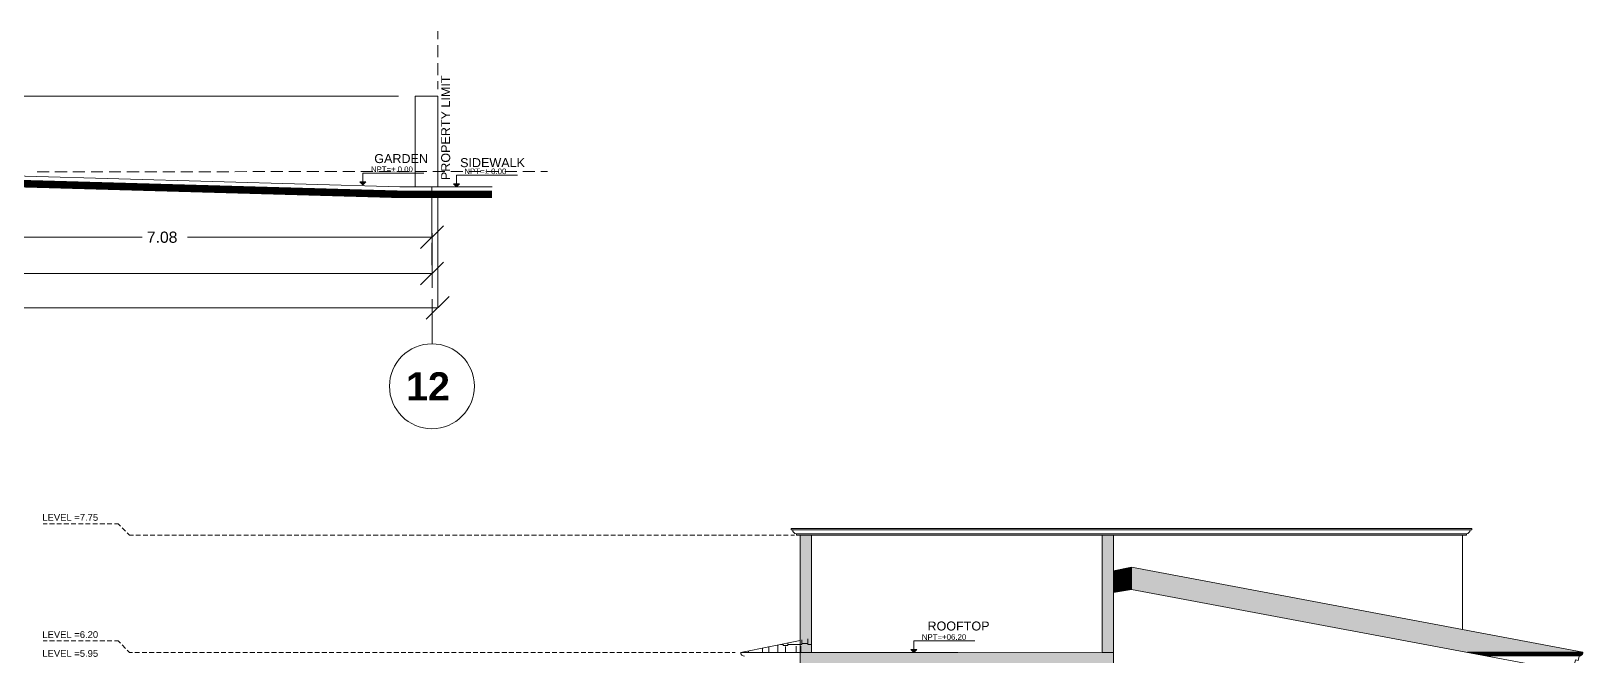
# Model space of a CAD drawing. Header units: metres. Extents: x 14 to 155, y 0 to 125.
# Drawn here: x 44.59 to 65.13, y 43.86 to 52.13 of the extents above; entities that cross this region are included whole.
import ezdxf

# ---------------------------------------------------------------- set-up
doc = ezdxf.new("R2010")
doc.units = ezdxf.units.M
doc.layers.add('PDF3_Geometry', color=9, linetype='Continuous', true_color=0x808080)
doc.layers.add('PDF3_Solid Fills', color=7, linetype='Continuous')
doc.layers.add('PDF3_Text', color=255, linetype='Continuous')
doc.styles.add('PDF Arial', font='arial.ttf')
doc.styles.add('PDF Arial Bold', font='arialbd.ttf')

msp = doc.modelspace()

# ---------------------------------------------------------------- linework, layer by layer
at = {"layer": 'PDF3_Geometry', "color": 0, "lineweight": 0}
for points in [[(49.972, 52.019), (49.972, 52.126)], [(49.972, 51.78), (49.972, 51.939)], [(49.972, 51.542), (49.972, 51.7)], [(49.972, 51.356), (49.972, 51.463)], [(44.67, 50.264), (44.828, 50.264)], [(44.907, 50.264), (45.067, 50.264)], [(45.145, 50.264), (45.303, 50.264)], [(45.384, 50.264), (45.542, 50.264)], [(45.622, 50.264), (45.78, 50.264)], [(45.86, 50.264), (46.019, 50.264)], [(46.097, 50.264), (46.257, 50.264)], [(46.336, 50.264), (46.494, 50.264)], [(46.574, 50.264), (46.733, 50.264)], [(46.813, 50.264), (46.971, 50.264)], [(47.051, 50.264), (47.209, 50.264)], [(47.288, 50.264), (47.448, 50.265)], [(47.526, 50.265), (47.685, 50.265)], [(47.765, 50.265), (47.923, 50.265)], [(48.003, 50.265), (48.162, 50.265)], [(48.242, 50.265), (48.4, 50.265)], [(48.479, 50.265), (48.639, 50.265)], [(48.717, 50.265), (48.875, 50.265)], [(48.955, 50.265), (49.114, 50.265)], [(48.983, 50.132), (48.983, 50.092), (48.983, 50.244), (49.791, 50.244)], [(49.194, 50.265), (49.352, 50.265)], [(49.432, 50.265), (49.591, 50.265)], [(49.669, 50.265), (49.829, 50.265)], [(49.908, 50.265), (50.066, 50.265)], [(50.146, 50.265), (50.305, 50.265)], [(50.22, 50.105), (50.22, 50.066), (50.22, 50.218), (51.028, 50.218)], [(50.385, 50.265), (50.543, 50.265)], [(50.623, 50.265), (50.782, 50.265)], [(50.86, 50.265), (51.02, 50.265)], [(51.098, 50.265), (51.257, 50.265)], [(51.337, 50.265), (51.426, 50.265)], [(49.896, 49.476), (49.896, 50.066)], [(49.897, 48.917), (49.896, 49.991), (49.896, 49.399)], [(49.972, 49.991), (49.972, 48.463)], [(49.746, 49.248), (50.047, 49.548)], [(46.059, 49.399), (42.821, 49.399), (42.122, 49.399)], [(49.896, 49.399), (46.659, 49.399)], [(49.897, 48.727), (49.896, 49.325)], [(49.897, 48.917), (34.243, 48.916)], [(49.746, 48.767), (50.047, 49.067)], [(49.821, 48.312), (50.122, 48.611)], [(49.897, 47.987), (49.897, 48.576)], [(49.972, 48.463), (34.243, 48.462)], [(44.803, 45.606), (44.752, 45.606)], [(44.899, 45.606), (44.835, 45.606)], [(44.993, 45.606), (44.931, 45.606)], [(45.089, 45.606), (45.025, 45.606)], [(45.184, 45.606), (45.121, 45.606)], [(45.28, 45.606), (45.216, 45.606)], [(45.374, 45.606), (45.312, 45.606)], [(45.47, 45.606), (45.406, 45.606)], [(45.565, 45.606), (45.502, 45.606)], [(45.661, 45.606), (45.597, 45.606)], [(45.774, 45.574), (45.744, 45.606), (45.693, 45.606)], [(45.841, 45.507), (45.797, 45.551)], [(45.944, 45.454), (45.894, 45.454), (45.864, 45.484)], [(46.04, 45.454), (45.976, 45.454)], [(46.134, 45.454), (46.072, 45.454)], [(46.23, 45.454), (46.166, 45.454)], [(46.325, 45.454), (46.262, 45.454)], [(46.421, 45.454), (46.357, 45.454)], [(46.515, 45.454), (46.453, 45.454)], [(46.611, 45.454), (46.547, 45.454)], [(46.707, 45.454), (46.643, 45.454)], [(46.802, 45.454), (46.738, 45.454)], [(46.898, 45.454), (46.834, 45.454)], [(46.992, 45.454), (46.928, 45.454)], [(47.088, 45.454), (47.024, 45.454)], [(47.182, 45.454), (47.118, 45.454)], [(47.278, 45.454), (47.214, 45.454)], [(47.373, 45.454), (47.309, 45.454)], [(47.469, 45.454), (47.405, 45.454)], [(47.563, 45.454), (47.501, 45.454)], [(47.659, 45.454), (47.595, 45.454)], [(47.754, 45.454), (47.691, 45.454)], [(47.85, 45.454), (47.786, 45.454)], [(47.944, 45.454), (47.882, 45.454)], [(48.04, 45.454), (47.976, 45.454)], [(48.135, 45.454), (48.072, 45.454)], [(48.231, 45.454), (48.167, 45.454)], [(48.325, 45.454), (48.263, 45.454)], [(48.421, 45.454), (48.357, 45.454)], [(48.516, 45.454), (48.453, 45.454)], [(48.612, 45.454), (48.548, 45.454)], [(48.706, 45.454), (48.644, 45.454)], [(48.802, 45.454), (48.738, 45.454)], [(48.896, 45.454), (48.834, 45.454)], [(48.992, 45.454), (48.928, 45.454)], [(49.088, 45.454), (49.024, 45.454)], [(49.183, 45.454), (49.119, 45.454)], [(49.279, 45.454), (49.215, 45.454)], [(49.373, 45.454), (49.309, 45.454)], [(49.469, 45.454), (49.405, 45.454)], [(49.564, 45.454), (49.5, 45.454)], [(49.66, 45.454), (49.596, 45.454)], [(49.754, 45.454), (49.69, 45.454)], [(49.85, 45.454), (49.786, 45.454)], [(49.945, 45.454), (49.882, 45.454)], [(50.041, 45.454), (49.977, 45.454)], [(50.135, 45.454), (50.073, 45.454)], [(50.231, 45.454), (50.167, 45.454)], [(50.326, 45.454), (50.263, 45.454)], [(50.422, 45.454), (50.358, 45.454)], [(50.516, 45.454), (50.454, 45.454)], [(50.612, 45.454), (50.548, 45.454)], [(50.706, 45.454), (50.644, 45.454)], [(50.803, 45.454), (50.738, 45.454)], [(50.897, 45.454), (50.834, 45.454)], [(50.993, 45.454), (50.929, 45.454)], [(51.087, 45.454), (51.025, 45.454)], [(51.183, 45.454), (51.119, 45.454)], [(51.278, 45.454), (51.215, 45.454)], [(51.374, 45.454), (51.31, 45.454)], [(51.47, 45.454), (51.406, 45.454)], [(51.564, 45.454), (51.5, 45.454)], [(51.66, 45.454), (51.596, 45.454)], [(51.755, 45.454), (51.691, 45.454)], [(51.851, 45.454), (51.787, 45.454)], [(51.945, 45.454), (51.881, 45.454)], [(52.041, 45.454), (51.977, 45.454)], [(52.136, 45.454), (52.072, 45.454)], [(52.232, 45.454), (52.168, 45.454)], [(52.326, 45.454), (52.264, 45.454)], [(52.422, 45.454), (52.358, 45.454)], [(52.516, 45.454), (52.454, 45.454)], [(52.613, 45.454), (52.548, 45.454)], [(52.707, 45.454), (52.644, 45.454)], [(52.803, 45.454), (52.739, 45.454)], [(52.897, 45.454), (52.835, 45.454)], [(52.993, 45.454), (52.929, 45.454)], [(53.088, 45.454), (53.025, 45.454)], [(53.184, 45.454), (53.12, 45.454)], [(53.278, 45.454), (53.216, 45.454)], [(53.374, 45.454), (53.31, 45.454)], [(53.469, 45.454), (53.406, 45.454)], [(53.565, 45.454), (53.501, 45.454)], [(53.661, 45.454), (53.597, 45.454)], [(53.755, 45.454), (53.691, 45.454)], [(53.851, 45.454), (53.787, 45.454)], [(53.946, 45.454), (53.882, 45.454)], [(54.042, 45.454), (53.978, 45.454)], [(54.136, 45.454), (54.072, 45.454)], [(54.232, 45.454), (54.168, 45.454)], [(54.326, 45.454), (54.262, 45.454)], [(54.422, 45.454), (54.358, 45.454)], [(54.517, 45.454), (54.454, 45.454)], [(54.613, 45.454), (54.549, 45.454)], [(54.695, 45.454), (54.645, 45.454)], [(44.803, 44.055), (44.752, 44.055)], [(44.899, 44.055), (44.835, 44.055)], [(44.993, 44.055), (44.931, 44.055)], [(45.089, 44.055), (45.025, 44.055)], [(45.184, 44.055), (45.121, 44.055)], [(45.28, 44.055), (45.216, 44.055)], [(45.374, 44.055), (45.312, 44.055)], [(45.47, 44.055), (45.406, 44.055)], [(45.565, 44.055), (45.502, 44.055)], [(45.661, 44.055), (45.597, 44.055)], [(45.774, 44.025), (45.744, 44.055), (45.693, 44.055)], [(45.841, 43.956), (45.797, 44.002)], [(54.272, 43.903), (54.272, 43.961)], [(54.354, 43.903), (54.354, 43.979)], [(54.475, 43.903), (54.475, 43.995)], [(54.511, 44.009), (54.546, 44.009)], [(54.546, 44.017), (54.546, 43.995), (54.607, 43.995)], [(54.576, 43.903), (54.576, 43.979)], [(54.607, 44.009), (54.791, 44.009), (54.791, 44.067)], [(54.607, 43.995), (54.607, 44.03)], [(54.719, 43.903), (54.719, 43.985)], [(54.779, 43.903), (54.779, 43.985)], [(54.791, 44.02), (54.871, 44.02)], [(54.871, 44.083), (54.871, 44.009), (54.92, 44.009)], [(56.274, 43.943), (56.274, 43.903), (56.274, 44.055), (57.082, 44.055)], [(45.933, 43.903), (45.894, 43.903), (45.864, 43.933)], [(46.027, 43.903), (45.963, 43.903)], [(46.123, 43.903), (46.059, 43.903)], [(46.218, 43.903), (46.153, 43.903)], [(46.314, 43.903), (46.249, 43.903)], [(46.408, 43.903), (46.345, 43.903)], [(46.504, 43.903), (46.44, 43.903)], [(46.598, 43.903), (46.536, 43.903)], [(46.694, 43.903), (46.63, 43.903)], [(46.789, 43.903), (46.726, 43.903)], [(46.885, 43.903), (46.821, 43.903)], [(46.979, 43.903), (46.917, 43.903)], [(47.075, 43.903), (47.011, 43.903)], [(47.17, 43.903), (47.107, 43.903)], [(47.266, 43.903), (47.202, 43.903)], [(47.36, 43.903), (47.298, 43.903)], [(47.456, 43.903), (47.392, 43.903)], [(47.551, 43.903), (47.488, 43.903)], [(47.647, 43.903), (47.583, 43.903)], [(47.741, 43.903), (47.679, 43.903)], [(47.837, 43.903), (47.773, 43.903)], [(47.933, 43.903), (47.869, 43.903)], [(48.028, 43.903), (47.964, 43.903)], [(48.124, 43.903), (48.06, 43.903)], [(48.218, 43.903), (48.154, 43.903)], [(48.314, 43.903), (48.25, 43.903)], [(48.408, 43.903), (48.344, 43.903)], [(48.504, 43.903), (48.44, 43.903)], [(48.599, 43.903), (48.535, 43.903)], [(48.695, 43.903), (48.631, 43.903)], [(48.789, 43.903), (48.727, 43.903)], [(48.885, 43.903), (48.821, 43.903)], [(48.98, 43.903), (48.917, 43.903)], [(49.076, 43.903), (49.012, 43.903)], [(49.17, 43.903), (49.108, 43.903)], [(49.266, 43.903), (49.202, 43.903)], [(49.361, 43.903), (49.298, 43.903)], [(49.457, 43.903), (49.393, 43.903)], [(49.551, 43.903), (49.489, 43.903)], [(49.647, 43.903), (49.583, 43.903)], [(49.741, 43.903), (49.679, 43.903)], [(49.838, 43.903), (49.774, 43.903)], [(49.932, 43.903), (49.87, 43.903)], [(50.028, 43.903), (49.964, 43.903)], [(50.122, 43.903), (50.06, 43.903)], [(50.218, 43.903), (50.154, 43.903)], [(50.314, 43.903), (50.25, 43.903)], [(50.409, 43.903), (50.345, 43.903)], [(50.505, 43.903), (50.441, 43.903)], [(50.599, 43.903), (50.535, 43.903)], [(50.695, 43.903), (50.631, 43.903)], [(50.79, 43.903), (50.726, 43.903)], [(50.886, 43.903), (50.822, 43.903)], [(50.98, 43.903), (50.916, 43.903)], [(51.076, 43.903), (51.012, 43.903)], [(51.171, 43.903), (51.108, 43.903)], [(51.267, 43.903), (51.203, 43.903)], [(51.361, 43.903), (51.299, 43.903)], [(51.457, 43.903), (51.393, 43.903)], [(51.551, 43.903), (51.489, 43.903)], [(51.647, 43.903), (51.583, 43.903)], [(51.742, 43.903), (51.68, 43.903)], [(51.838, 43.903), (51.774, 43.903)], [(51.932, 43.903), (51.87, 43.903)], [(52.028, 43.903), (51.964, 43.903)], [(52.123, 43.903), (52.06, 43.903)], [(52.219, 43.903), (52.155, 43.903)], [(52.313, 43.903), (52.251, 43.903)], [(52.409, 43.903), (52.345, 43.903)], [(52.505, 43.903), (52.441, 43.903)], [(52.6, 43.903), (52.536, 43.903)], [(52.696, 43.903), (52.632, 43.903)], [(52.79, 43.903), (52.726, 43.903)], [(52.886, 43.903), (52.822, 43.903)], [(52.981, 43.903), (52.917, 43.903)], [(53.077, 43.903), (53.013, 43.903)], [(53.171, 43.903), (53.107, 43.903)], [(53.267, 43.903), (53.203, 43.903)], [(53.361, 43.903), (53.299, 43.903)], [(53.457, 43.903), (53.393, 43.903)], [(53.552, 43.903), (53.489, 43.903)], [(53.648, 43.903), (53.584, 43.903)], [(53.742, 43.903), (53.68, 43.903)], [(53.838, 43.903), (53.774, 43.903)], [(53.909, 43.903), (53.87, 43.903)], [(54.027, 43.903), (54.027, 43.913)], [(54.088, 43.903), (54.088, 43.924)]]:
    msp.add_lwpolyline(points, dxfattribs=at)
at = {"layer": 'PDF3_Geometry', "color": 0, "lineweight": 5}
for points in [[(49.452, 51.265), (43.071, 51.265)], [(18.451, 50.065), (25.67, 50.065), (25.67, 50.264), (30.471, 50.264), (30.471, 50.414), (37.071, 50.415), (49.472, 50.066), (50.693, 50.066)], [(54.77, 45.454), (63.538, 45.454), (63.535, 44.205)], [(58.169, 45.454), (54.92, 45.454)], [(56.858, 43.903), (53.984, 43.903), (54.77, 44.062)]]:
    msp.add_lwpolyline(points, dxfattribs=at)
for points in [[(49.672, 51.265), (49.972, 51.265), (49.972, 50.066), (49.672, 50.066)], [(54.65, 45.523), (63.658, 45.523), (63.658, 45.544), (54.65, 45.544)], [(54.72, 45.454), (63.588, 45.454), (63.588, 45.474), (54.72, 45.473)], [(54.77, 45.454), (54.92, 45.454), (54.92, 43.903), (54.77, 43.903)], [(58.767, 45.454), (58.918, 45.454), (58.918, 43.903), (58.768, 43.903)], [(58.918, 44.694), (59.153, 44.737), (59.153, 45.029), (58.918, 44.984)], [(54.77, 43.903), (58.918, 43.904), (58.918, 43.654), (54.77, 43.654)]]:
    msp.add_lwpolyline(points, close=True, dxfattribs=at)
at = {"layer": 'PDF3_Geometry', "color": 0, "lineweight": 0, "const_width": 0.0992}
msp.add_lwpolyline([(18.451, 49.964), (25.771, 49.964), (25.771, 50.164), (30.571, 50.165), (30.571, 50.314), (37.069, 50.315), (49.47, 49.965), (50.693, 49.965)], dxfattribs=at)
at = {"layer": 'PDF3_Geometry', "color": 0, "lineweight": 0}
for points in [[(48.943, 50.132), (49.023, 50.132), (48.983, 50.092)], [(48.983, 50.092), (49.023, 50.132), (48.943, 50.132)], [(50.18, 50.105), (50.26, 50.105), (50.22, 50.066)], [(50.22, 50.066), (50.26, 50.105), (50.18, 50.105)], [(59.153, 45.029), (59.153, 44.984), (58.918, 44.984)], [(56.274, 43.903), (56.314, 43.943), (56.234, 43.943)], [(56.234, 43.943), (56.314, 43.943), (56.274, 43.903)], [(65.131, 43.904), (63.601, 43.904), (65.129, 43.894)], [(63.601, 43.904), (65.129, 43.894), (63.65, 43.894)], [(65.129, 43.894), (63.65, 43.894), (65.126, 43.885)], [(63.65, 43.894), (65.126, 43.885), (63.7, 43.885)], [(65.126, 43.885), (63.7, 43.885), (65.121, 43.877)], [(63.7, 43.885), (65.121, 43.877), (63.745, 43.877)], [(65.121, 43.877), (63.745, 43.876), (65.114, 43.869)], [(63.745, 43.876), (65.114, 43.869), (63.783, 43.869)], [(65.114, 43.869), (63.783, 43.869), (65.108, 43.864)], [(63.783, 43.869), (65.108, 43.864), (63.815, 43.864)], [(65.108, 43.864), (63.815, 43.864), (65.099, 43.859)], [(63.815, 43.864), (65.099, 43.859), (63.839, 43.859)], [(65.098, 43.859), (63.839, 43.859), (65.089, 43.856)], [(63.839, 43.859), (65.089, 43.856), (63.855, 43.856)]]:
    msp.add_lwpolyline(points, close=True, dxfattribs=at)
at = {"layer": 'PDF3_Geometry', "color": 0, "lineweight": 5}
msp.add_lwpolyline([(54.72, 45.473), (63.587, 45.474, 0.414033), (63.637, 45.523), (54.671, 45.523, 0.414033)], format="xyb", close=True, dxfattribs=at)
msp.add_lwpolyline([(65.079, 43.854), (65.068, 43.797), (65.031, 43.803), (65.018, 43.745), (64.98, 43.753), (64.969, 43.696), (64.93, 43.704), (64.921, 43.656), (59.153, 44.737), (59.153, 45.029), (65.131, 43.904), (65.129, 43.894, -0.357017), (65.079, 43.854)], format="xyb", dxfattribs=at)
at = {"layer": 'PDF3_Geometry', "color": 0, "lineweight": 0}
msp.add_circle((49.896, 47.425), 0.562, dxfattribs=at)
at = {"layer": 'PDF3_Geometry', "color": 0, "lineweight": 5}
msp.add_arc((54.033, 43.904), 0.0505, 180.0198, 269.9846, dxfattribs=at)
at = {"layer": 'PDF3_Solid Fills', "color": 0, "transparency": 33554559}
for points in [[(48.943, 50.132), (48.983, 50.092), (49.023, 50.132)], [(50.18, 50.105), (50.22, 50.066), (50.26, 50.105)], [(54.92, 45.454), (54.77, 45.454), (54.92, 43.903)], [(54.77, 45.454), (54.92, 43.903), (54.77, 43.903)], [(58.918, 45.454), (58.767, 45.454), (58.918, 43.903)], [(58.767, 45.454), (58.918, 43.903), (58.768, 43.903)], [(58.918, 44.984), (59.153, 44.984), (59.153, 45.029)], [(58.918, 44.984), (58.918, 44.737), (59.153, 44.737)], [(58.918, 44.984), (59.153, 44.984), (59.153, 44.737)], [(59.153, 45.029), (60.696, 44.737), (59.153, 44.737)], [(58.918, 44.737), (59.153, 44.737), (58.918, 44.694)], [(60.696, 44.737), (59.153, 44.737), (65.131, 43.904)], [(59.153, 44.737), (65.131, 43.904), (63.601, 43.904)], [(58.918, 43.904), (54.77, 43.903), (58.918, 43.654)], [(54.77, 43.903), (58.918, 43.654), (54.77, 43.654)], [(56.234, 43.943), (56.274, 43.903), (56.314, 43.943)], [(63.601, 43.904), (65.129, 43.894), (65.131, 43.904)], [(63.65, 43.894), (65.129, 43.894), (63.601, 43.904)], [(63.65, 43.894), (65.126, 43.885), (65.129, 43.894)], [(63.7, 43.885), (65.126, 43.885), (63.65, 43.894)], [(63.7, 43.885), (65.121, 43.877), (65.126, 43.885)], [(63.745, 43.877), (65.121, 43.877), (63.7, 43.885)], [(63.745, 43.877), (65.114, 43.869), (65.121, 43.877)], [(63.783, 43.869), (65.114, 43.869), (63.745, 43.877)], [(63.783, 43.869), (65.108, 43.864), (65.114, 43.869)], [(63.815, 43.864), (65.108, 43.864), (63.783, 43.869)], [(63.815, 43.864), (65.099, 43.859), (65.108, 43.864)], [(63.839, 43.859), (65.099, 43.859), (63.815, 43.864)], [(63.839, 43.859), (65.089, 43.856), (65.098, 43.859)], [(63.855, 43.856), (65.089, 43.856), (63.839, 43.859)]]:
    msp.add_solid(points, dxfattribs=at)

# ---------------------------------------------------------------- texts
at = {"layer": 'PDF3_Text', "color": 0, "attachment_point": 7}
for s, insert, char_height, rotation, style in [('PROPERTY LIMIT', (50.139, 50.153), 0.11895, 90.0022, 'PDF Arial'), ('NPT=± 0.00', (49.088, 50.258), 0.0743, 0.0022, 'PDF Arial'), ('GARDEN', (49.133, 50.377), 0.1189, 0.0022, 'PDF Arial'), ('SIDEWALK', (50.269, 50.323), 0.1189, 0.0022, 'PDF Arial'), ('NPT=± 0.00', (50.325, 50.231), 0.0743, 0.0022, 'PDF Arial'), ('7.08', (46.123, 49.321), 0.1487, 0.0022, 'PDF Arial'), ('12', (49.554, 47.237), 0.3732, 0.0022, 'PDF Arial Bold'), ('LEVEL =7.75', (44.74, 45.643), 0.08921, 0.0022, 'PDF Arial'), ('LEVEL =6.20', (44.74, 44.093), 0.08921, 0.0022, 'PDF Arial'), ('ROOFTOP', (56.455, 44.191), 0.1189, 0.0022, 'PDF Arial'), ('NPT=+06.20', (56.38, 44.068), 0.0743, 0.0022, 'PDF Arial'), ('LEVEL =5.95', (44.74, 43.843), 0.08921, 0.0022, 'PDF Arial')]:
    msp.add_mtext(s, dxfattribs=dict(at, insert=insert, char_height=char_height, rotation=rotation, style=style))

doc.saveas('drawing.dxf')
